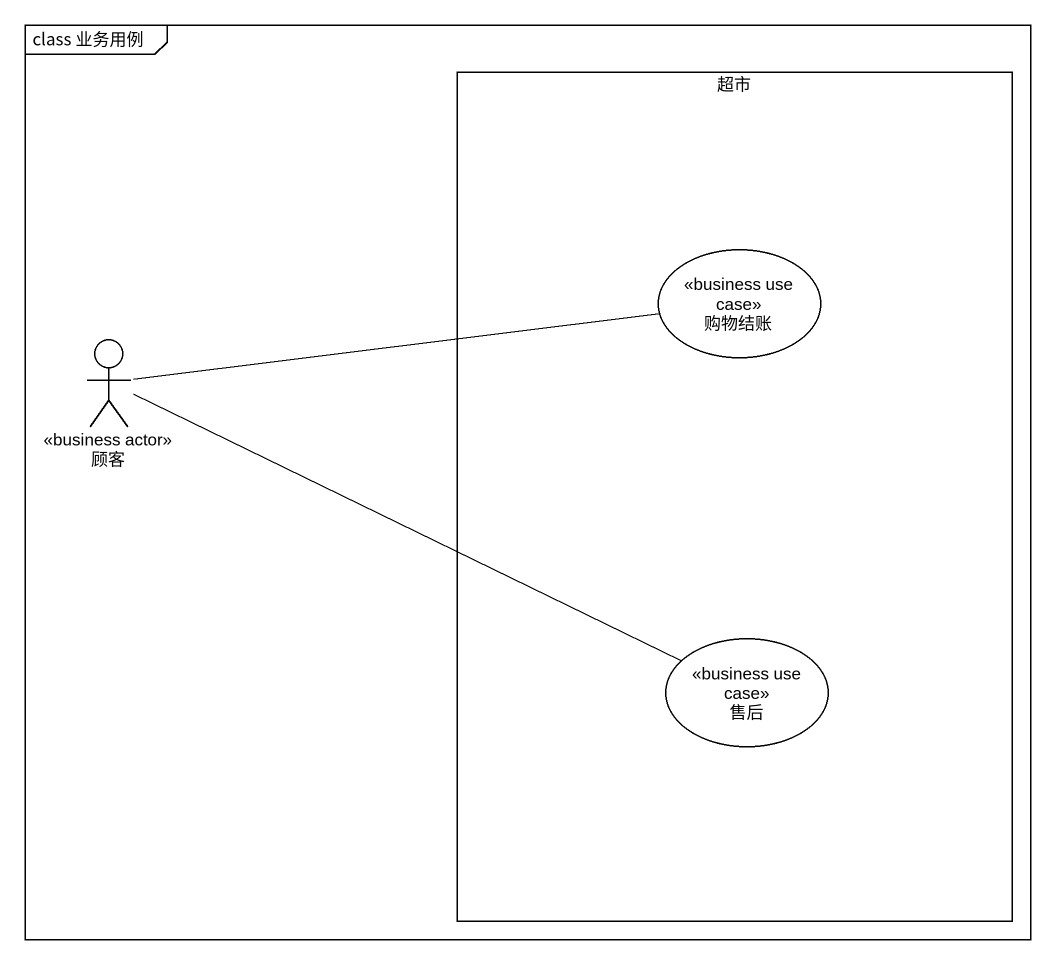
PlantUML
@startuml
mainframe class 业务用例
rectangle 超市 {
  usecase 购物结账 <<business use case>>
  usecase 售后 <<business use case>>
}
actor 顾客 <<business actor>>
顾客 -right- 购物结账
顾客 -right- 售后
@enduml
